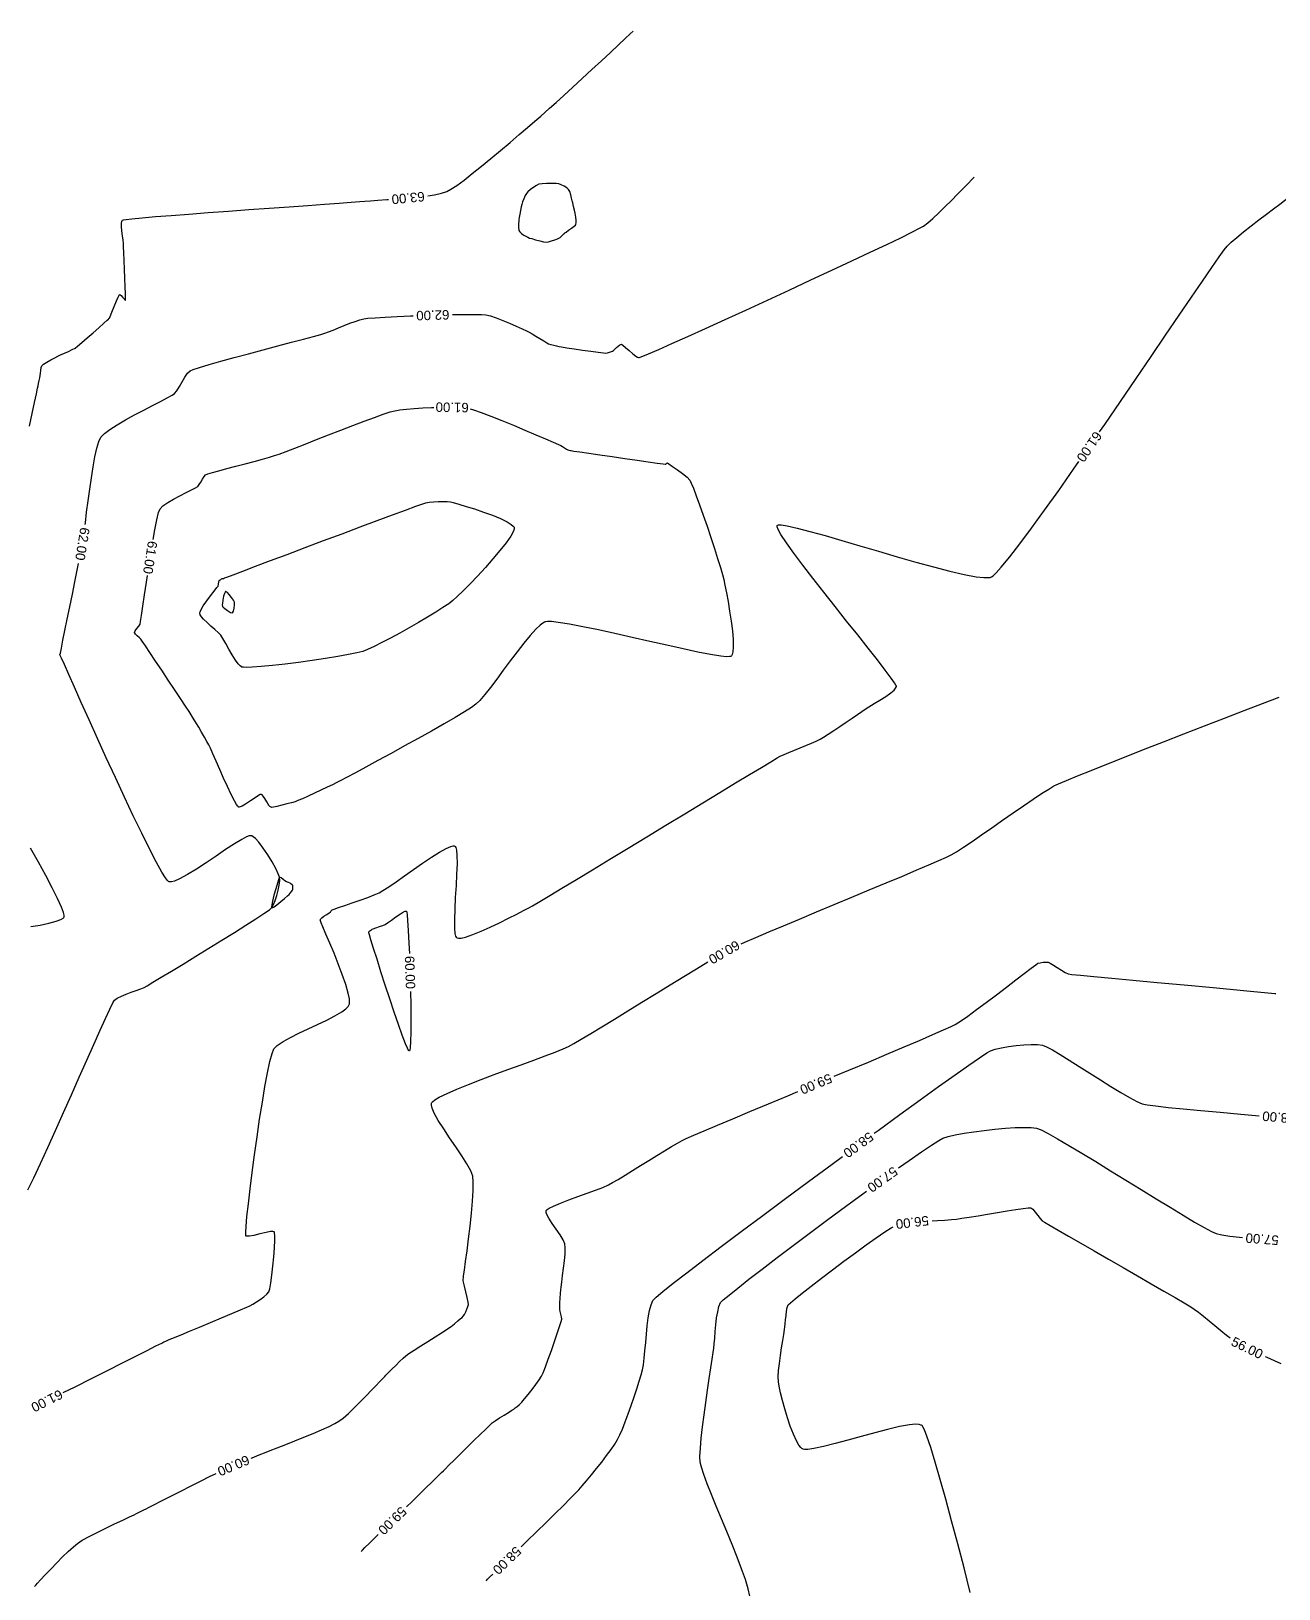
# Model space of a CAD drawing. Header units: millimetres. Extents: x 1719 to 3361, y 808 to 1951.
# Drawn here: x 1927.9 to 2148.9, y 1212.5 to 1488.4 of the extents above; entities that cross this region are included whole.
import ezdxf

# ---------------------------------------------------------------- set-up
doc = ezdxf.new("R2010")
doc.units = ezdxf.units.MM
for name, color, linetype in [('CONT-MJR', 36, 'Continuous'), ('CONT-MNR', 42, 'Continuous'), ('Txt_Curv', 101, 'Continuous')]:
    doc.layers.add(name, color=color, linetype=linetype)
doc.styles.get("Standard").update_dxf_attribs({"font": 'arial.ttf'})

# ---------------------------------------------------------------- blocks, each defined once
blk = doc.blocks.new('A$C09da3120')
at = {"layer": 'CONT-MJR', "elevation": 7.2, "flags": 128}
for points in [[(334.29, 519.1), (334.94, 519.38), (336.85, 520.21), (339.15, 521.19), (341.76, 522.29), (344.6, 523.48), (347.61, 524.73), (350.72, 526.03), (353.86, 527.33), (356.95, 528.62), (359.93, 529.86), (362.73, 531.03), (365.27, 532.1), (367.49, 533.05), (369.31, 533.84), (370.67, 534.45), (371.49, 534.85), (372.41, 535.4), (373.66, 536.2), (375.17, 537.22), (376.86, 538.38), (378.68, 539.64), (380.57, 540.96), (382.46, 542.28), (384.29, 543.54), (385.98, 544.7), (387.49, 545.7), (388.74, 546.5), (389.67, 547.04), (390.48, 547.41), (391.9, 548.01), (393.85, 548.82), (396.26, 549.79), (399.06, 550.92), (402.18, 552.15), (405.54, 553.48), (409.06, 554.86), (412.67, 556.27), (416.31, 557.68), (419.88, 559.07), (423.33, 560.4), (426.57, 561.65), (429.53, 562.78)], [(275.73, 510.66), (275.77, 508.26), (275.8, 505.7), (275.79, 503.47), (275.75, 501.71), (275.68, 500.72), (275.61, 500.27), (275.55, 500.13), (275.52, 500.11), (275.49, 500.12), (275.39, 500.22), (275.19, 500.58), (274.83, 501.4), (274.26, 502.89), (273.58, 504.79), (272.83, 506.98), (272.05, 509.35), (271.26, 511.78), (270.49, 514.15), (269.8, 516.36), (269.2, 518.28), (268.73, 519.81), (268.47, 520.66), (268.36, 521.05), (268.33, 521.17), (268.33, 521.19), (268.34, 521.22), (268.39, 521.27), (268.51, 521.37), (268.7, 521.5), (268.82, 521.57), (268.83, 521.58), (268.85, 521.6), (268.89, 521.65), (268.92, 521.69), (269.12, 521.76), (269.6, 521.92), (270.22, 522.13), (270.82, 522.35), (271.25, 522.53), (271.67, 522.8), (272.35, 523.29), (273.15, 523.86), (273.95, 524.4), (274.5, 524.72), (274.81, 524.85), (274.96, 524.86), (275.01, 524.85), (275.03, 524.82), (275.07, 524.67), (275.13, 524.21), (275.22, 523.2), (275.34, 521.42), (275.45, 519.19), (275.52, 517.38)], [(247.49, 427.97), (247.67, 428.05), (248.54, 428.41), (249.24, 428.7), (249.88, 428.95), (250.87, 429.35), (252.14, 429.85), (253.62, 430.43), (255.22, 431.06), (256.86, 431.72), (258.48, 432.39), (259.98, 433.02), (261.3, 433.61), (262.35, 434.11), (263.06, 434.52), (263.79, 435.08), (264.72, 435.91), (265.75, 436.9), (266.83, 437.98), (267.89, 439.06), (268.84, 440.05), (269.63, 440.89), (270.17, 441.47), (270.41, 441.72), (270.64, 441.95), (270.94, 442.24), (271.17, 442.47), (271.38, 442.68), (271.82, 443.14), (272.42, 443.74), (273.1, 444.43), (273.79, 445.1), (274.41, 445.69), (274.89, 446.11), (275.45, 446.51), (276.37, 447.12), (277.54, 447.87), (278.81, 448.68), (280.07, 449.47), (281.19, 450.17), (282.03, 450.71), (282.48, 451), (282.92, 451.34), (283.51, 451.81), (284.11, 452.31), (284.6, 452.72), (284.85, 452.93), (285.04, 453.15), (285.26, 453.43), (285.42, 453.67), (285.54, 453.94), (285.72, 454.38), (285.88, 454.85), (285.97, 455.22), (285.91, 455.65), (285.75, 456.46), (285.53, 457.45), (285.31, 458.43), (285.14, 459.17), (285.07, 459.5), (285.07, 459.71), (285.09, 459.92), (285.14, 460.31), (285.28, 461.31), (285.49, 462.82), (285.74, 464.71), (286, 466.85), (286.27, 469.11), (286.51, 471.38), (286.7, 473.51), (286.82, 475.4), (286.85, 476.91), (286.76, 477.92), (286.4, 478.88), (285.73, 480.11), (284.82, 481.55), (283.77, 483.11), (282.66, 484.73), (281.6, 486.31), (280.65, 487.8), (279.92, 489.11), (279.55, 489.97), (279.42, 490.49), (279.42, 490.77), (279.45, 490.88), (279.48, 490.96), (279.63, 491.13), (280.01, 491.44), (280.81, 491.9), (282.19, 492.59), (283.94, 493.35), (285.97, 494.18), (288.21, 495.04), (290.56, 495.93), (292.96, 496.82), (295.32, 497.68), (297.55, 498.5), (299.59, 499.26), (301.35, 499.92), (302.76, 500.49), (303.72, 500.92), (304.62, 501.41), (305.94, 502.18), (307.63, 503.18), (309.61, 504.39), (311.83, 505.74), (314.21, 507.2), (316.7, 508.73), (319.22, 510.29), (321.72, 511.82), (324.12, 513.3), (326.37, 514.67), (328.38, 515.89)], [(209.13, 405.28), (209.19, 405.34), (209.35, 405.51), (209.66, 405.84), (210.21, 406.43), (211.06, 407.33), (212.03, 408.35), (213.07, 409.44), (214.12, 410.5), (215.12, 411.49), (216.02, 412.31), (216.76, 412.91), (217.61, 413.45), (218.81, 414.11), (220.24, 414.85), (221.78, 415.61), (223.33, 416.36), (224.76, 417.03), (225.96, 417.59), (226.81, 417.99), (227.2, 418.18), (227.58, 418.36), (228.05, 418.61), (228.53, 418.85), (228.91, 419.03), (229.32, 419.25), (230.27, 419.73), (231.63, 420.42), (233.26, 421.25), (235.06, 422.16), (236.89, 423.09), (238.63, 423.97), (240.16, 424.74), (241.32, 425.31)]]:
    blk.add_lwpolyline(points, dxfattribs=at)
for points in [[(242.22, 583.71), (242.22, 583.71), (242.27, 583.73), (242.39, 583.76), (242.59, 583.81), (242.8, 583.87), (243.21, 584.03), (244.33, 584.45), (246.06, 585.1), (248.29, 585.95), (250.94, 586.95), (253.89, 588.06), (257.05, 589.26), (260.32, 590.49), (263.6, 591.72), (266.79, 592.92), (269.8, 594.04), (272.51, 595.05), (274.83, 595.91), (276.66, 596.58), (277.9, 597.03), (278.45, 597.21), (279.03, 597.29), (279.78, 597.36), (280.62, 597.41), (281.45, 597.42), (282.2, 597.4), (282.78, 597.35), (283.31, 597.22), (284.28, 596.95), (285.56, 596.56), (287.06, 596.09), (288.65, 595.55), (290.22, 594.98), (291.67, 594.39), (292.87, 593.81), (293.58, 593.37), (293.93, 593.07), (294.06, 592.88), (294.1, 592.79), (294.11, 592.71), (294.08, 592.49), (293.9, 592.05), (293.47, 591.29), (292.64, 590.11), (291.57, 588.75), (290.32, 587.26), (288.98, 585.73), (287.6, 584.22), (286.27, 582.81), (285.05, 581.57), (284.01, 580.57), (283.24, 579.88), (282.51, 579.32), (281.47, 578.62), (280.2, 577.81), (278.74, 576.92), (277.15, 575.98), (275.49, 575.03), (273.82, 574.1), (272.19, 573.22), (270.67, 572.43), (269.3, 571.75), (268.14, 571.22), (267.26, 570.88), (266.25, 570.61), (264.74, 570.3), (262.85, 569.96), (260.68, 569.61), (258.33, 569.26), (255.91, 568.93), (253.53, 568.63), (251.29, 568.37), (249.29, 568.18), (247.66, 568.06), (246.68, 568.03), (246.16, 568.05), (245.95, 568.08), (245.87, 568.1), (245.77, 568.16), (245.56, 568.31), (245.23, 568.66), (244.76, 569.29), (244.15, 570.24), (243.55, 571.29), (243, 572.29), (242.52, 573.15), (242.14, 573.72), (241.7, 574.18), (241.09, 574.73), (240.39, 575.34), (239.69, 575.97), (239.07, 576.57), (238.69, 577.02), (238.5, 577.32), (238.44, 577.5), (238.42, 577.58), (238.42, 577.67), (238.47, 577.88), (238.64, 578.28), (239.02, 578.92), (239.64, 579.83), (240.33, 580.74), (240.97, 581.56), (241.45, 582.17), (241.66, 582.45), (241.73, 582.78), (241.79, 583.19), (241.83, 583.43), (242, 583.54), (242.15, 583.61)], [(242.98, 581.49), (242.95, 581.47), (242.88, 581.38), (242.78, 581.13), (242.64, 580.64), (242.49, 579.93), (242.42, 579.39), (242.4, 579.07), (242.42, 578.92), (242.43, 578.87), (242.46, 578.81), (242.58, 578.68), (242.84, 578.44), (243.29, 578.11), (243.85, 577.78), (244.19, 577.69), (244.36, 577.97), (244.5, 578.53), (244.58, 579.14), (244.57, 579.58), (244.39, 579.93), (244.04, 580.43), (243.62, 580.95), (243.3, 581.28), (243.11, 581.44), (243.01, 581.48)]]:
    blk.add_lwpolyline(points, close=True, dxfattribs=at)
at = {"layer": 'CONT-MNR', "flags": 128}
for points, elevation in [([(278.79, 651.57), (279.95, 651.74), (281.21, 652), (282.15, 652.29), (282.89, 652.7), (283.92, 653.4), (285.2, 654.35), (286.67, 655.49), (288.28, 656.78), (289.96, 658.17), (291.68, 659.6), (293.37, 661.02), (294.98, 662.39), (296.45, 663.66), (297.74, 664.77), (298.79, 665.68), (299.54, 666.33), (300.36, 667.05), (301.5, 668.08), (302.88, 669.34), (304.45, 670.78), (306.12, 672.33), (307.84, 673.92), (309.53, 675.48), (311.12, 676.96), (312.55, 678.29), (313.75, 679.4), (314.64, 680.23), (315.16, 680.71)], 10.8), ([(283.18, 630.51), (285.17, 630.55), (286.97, 630.56), (288.31, 630.54), (289.08, 630.48), (289.88, 630.27), (290.91, 629.92), (292.08, 629.47), (293.28, 628.97), (294.44, 628.46), (295.47, 628), (296.27, 627.63), (296.75, 627.39), (297.26, 627.12), (297.91, 626.72), (298.63, 626.27), (299.31, 625.85), (299.86, 625.51), (300.19, 625.33), (300.57, 625.21), (301.08, 625.08), (301.59, 624.96), (301.99, 624.88), (302.45, 624.8), (303.42, 624.65), (304.73, 624.46), (306.2, 624.24), (307.66, 624.03), (308.95, 623.84), (309.89, 623.72), (310.31, 623.68), (310.59, 623.73), (310.97, 623.84), (311.31, 623.96), (311.51, 624.05), (311.67, 624.18), (311.86, 624.36), (312, 624.5), (312.19, 624.66), (312.49, 624.94), (312.82, 625.19), (313.07, 625.3), (313.33, 625.13), (313.82, 624.7), (314.44, 624.13), (315.1, 623.56), (315.6, 623.18), (315.93, 622.99), (316.11, 622.92), (316.19, 622.9), (316.23, 622.91), (316.4, 622.96), (316.87, 623.14), (317.87, 623.56), (319.68, 624.34), (322.02, 625.38), (324.82, 626.64), (327.99, 628.07), (331.45, 629.65), (335.13, 631.33), (338.94, 633.09), (342.8, 634.87), (346.64, 636.65), (350.36, 638.38), (353.89, 640.04), (357.15, 641.57), (360.06, 642.95), (362.54, 644.14), (364.5, 645.1), (365.87, 645.8), (366.57, 646.19), (367.31, 646.76), (368.22, 647.56), (369.26, 648.52), (370.37, 649.6), (371.5, 650.72), (372.59, 651.83), (373.59, 652.86), (374.45, 653.74), (375.12, 654.43), (375.54, 654.85)], 9.6), ([(397.75, 609.77), (398.65, 611.07), (401.44, 615.14), (404.2, 619.18), (406.89, 623.11), (409.45, 626.88), (411.85, 630.41), (414.03, 633.63), (415.97, 636.46), (417.61, 638.86), (418.91, 640.73), (419.83, 642.01), (420.32, 642.64), (421.04, 643.33), (422.04, 644.18), (423.24, 645.16), (424.57, 646.21), (425.95, 647.28), (427.31, 648.32), (428.57, 649.27), (429.65, 650.08), (430.49, 650.71), (430.99, 651.1)], 8.4), ([(208.28, 610.75), (208.75, 613.02), (209.16, 614.96), (209.47, 616.48), (209.68, 617.5), (209.77, 617.92), (209.85, 618.32), (209.96, 618.83), (210.06, 619.34), (210.13, 619.73), (210.18, 620.12), (210.24, 620.63), (210.31, 621.13), (210.43, 621.47), (210.74, 621.72), (211.33, 622.09), (212.04, 622.49), (212.73, 622.87), (213.25, 623.14), (213.76, 623.38), (214.43, 623.68), (215.16, 624), (215.83, 624.31), (216.33, 624.59), (216.76, 624.92), (217.52, 625.56), (218.47, 626.39), (219.51, 627.3), (220.53, 628.2), (221.4, 628.98), (222.01, 629.52), (222.24, 629.73), (222.33, 629.8), (222.41, 629.88), (222.54, 630.19), (222.85, 630.97), (223.25, 631.97), (223.67, 632.97), (223.96, 633.62), (224.12, 633.94), (224.19, 634.05), (224.21, 634.07), (224.24, 634.07), (224.32, 634.02), (224.48, 633.89), (224.74, 633.63), (225.03, 633.31), (225.16, 633.16), (225.22, 633.1), (225.28, 633.05), (225.27, 633.36), (225.23, 634.22), (225.19, 635.46), (225.13, 636.95), (225.06, 638.55), (225, 640.11), (224.95, 641.49), (224.9, 642.54), (224.88, 643.12), (224.83, 643.71), (224.73, 644.48), (224.62, 645.33), (224.56, 646.14), (224.57, 646.69), (224.62, 647.01), (224.68, 647.16), (224.72, 647.22), (224.75, 647.24), (224.91, 647.28), (225.37, 647.35), (226.38, 647.47), (228.2, 647.65), (230.55, 647.86), (233.35, 648.09), (236.5, 648.33), (239.9, 648.59), (243.47, 648.85), (247.11, 649.12), (250.72, 649.37), (254.22, 649.62), (257.52, 649.85), (260.51, 650.07), (263.11, 650.25), (265.22, 650.4), (266.75, 650.52), (267.61, 650.59), (268.62, 650.67), (269.95, 650.77), (271.51, 650.88), (271.83, 650.9)], 10.8), ([(218.11, 593.36), (218.15, 593.63), (218.38, 595.51), (218.64, 597.52), (218.92, 599.58), (219.21, 601.63), (219.52, 603.57), (219.85, 605.34), (220.19, 606.85), (220.54, 608.02), (220.9, 608.79), (221.52, 609.43), (222.51, 610.18), (223.79, 611), (225.27, 611.87), (226.87, 612.75), (228.49, 613.61), (230.05, 614.42), (231.47, 615.14), (232.64, 615.76), (233.5, 616.23), (233.94, 616.53), (234.36, 617.04), (234.81, 617.77), (235.29, 618.6), (235.78, 619.43), (236.25, 620.12), (236.69, 620.58), (237.23, 620.8), (238.39, 621.17), (240.06, 621.66), (242.13, 622.24), (244.5, 622.89), (247.04, 623.58), (249.65, 624.28), (252.22, 624.96), (254.63, 625.61), (256.78, 626.18), (258.56, 626.65), (259.85, 627.01), (260.54, 627.21), (261.22, 627.45), (262.05, 627.78), (262.99, 628.16), (263.98, 628.57), (264.97, 628.97), (265.92, 629.32), (266.76, 629.61), (267.44, 629.79), (268.17, 629.87), (269.47, 629.97), (271.24, 630.07), (273.36, 630.18), (275.72, 630.28), (276.18, 630.29)], 9.6), ([(286.32, 613.81), (286.88, 613.66), (288.26, 613.19), (289.97, 612.54), (291.9, 611.77), (293.94, 610.93), (295.98, 610.07), (297.91, 609.25), (299.62, 608.51), (301, 607.91), (301.94, 607.5), (302.32, 607.32), (302.62, 607.15), (303, 606.92), (303.35, 606.7), (303.56, 606.58), (303.75, 606.52), (304, 606.46), (304.2, 606.42), (304.62, 606.35), (305.71, 606.2), (307.3, 605.97), (309.26, 605.68), (311.44, 605.37), (313.69, 605.04), (315.87, 604.73), (317.82, 604.45), (319.39, 604.22), (320.45, 604.07), (320.84, 604.02), (320.93, 604.04), (321.01, 604.07), (321.07, 604.13), (321.14, 604.19), (321.22, 604.24), (321.48, 604.07), (322.12, 603.64), (322.99, 603.03), (323.9, 602.35), (324.7, 601.7), (325.21, 601.17), (325.45, 600.69), (325.83, 599.75), (326.33, 598.42), (326.91, 596.8), (327.56, 594.98), (328.23, 593.03), (328.89, 591.04), (329.53, 589.11), (330.11, 587.31), (330.6, 585.73), (330.97, 584.46), (331.2, 583.58), (331.4, 582.59), (331.66, 581.27), (331.95, 579.7), (332.24, 577.99), (332.51, 576.23), (332.72, 574.52), (332.85, 572.95), (332.87, 571.61), (332.8, 570.78), (332.68, 570.32), (332.56, 570.11), (332.5, 570.03), (332.43, 569.99), (332.22, 569.94), (331.7, 569.93), (330.66, 570.04), (328.86, 570.33), (326.61, 570.76), (324, 571.32), (321.13, 571.95), (318.1, 572.64), (315, 573.34), (311.93, 574.03), (308.99, 574.68), (306.27, 575.24), (303.87, 575.7), (301.89, 576.01), (300.67, 576.14), (300, 576.15), (299.68, 576.11), (299.56, 576.08), (299.43, 576.02), (299.14, 575.86), (298.66, 575.5), (297.93, 574.81), (296.9, 573.69), (295.77, 572.33), (294.59, 570.81), (293.38, 569.19), (292.16, 567.55), (290.99, 565.96), (289.89, 564.49), (288.88, 563.21), (288.02, 562.19), (287.32, 561.5), (286.54, 560.94), (285.28, 560.15), (283.63, 559.16), (281.66, 558.02), (279.46, 556.77), (277.11, 555.46), (274.69, 554.12), (272.29, 552.8), (269.97, 551.54), (267.84, 550.38), (265.96, 549.37), (264.41, 548.55), (263.29, 547.95), (262.67, 547.63), (261.93, 547.26), (260.96, 546.8), (259.86, 546.28), (258.7, 545.75), (257.58, 545.24), (256.58, 544.79), (255.78, 544.45), (255.28, 544.25), (254.67, 544.07), (253.84, 543.85), (252.92, 543.63), (252.07, 543.43), (251.44, 543.29), (251.19, 543.23), (251.06, 543.28), (250.93, 543.34), (250.8, 543.43), (250.68, 543.52), (250.67, 543.54), (250.63, 543.61), (250.51, 543.82), (250.28, 544.23), (249.93, 544.8), (249.65, 545.22), (249.45, 545.44), (249.34, 545.52), (249.29, 545.54), (249.24, 545.54), (249.1, 545.5), (248.78, 545.33), (248.22, 544.96), (247.39, 544.38), (246.53, 543.81), (245.92, 543.46), (245.55, 543.32), (245.36, 543.29), (245.29, 543.3), (245.25, 543.33), (245.14, 543.44), (244.92, 543.75), (244.55, 544.41), (243.98, 545.54), (243.33, 546.92), (242.64, 548.43), (241.95, 549.97), (241.3, 551.44), (240.73, 552.72), (240.29, 553.71), (240, 554.31), (239.67, 554.92), (239.23, 555.69), (238.74, 556.55), (238.22, 557.43), (237.71, 558.28), (237.26, 559.04), (236.89, 559.63), (236.53, 560.2), (235.87, 561.2), (234.99, 562.54), (233.95, 564.1), (232.83, 565.8), (231.68, 567.52), (230.58, 569.17), (229.59, 570.65), (228.78, 571.85), (228.23, 572.68), (227.98, 573.03), (227.71, 573.29), (227.34, 573.62), (227, 573.94), (226.85, 574.21), (226.97, 574.51), (227.28, 574.92), (227.62, 575.35), (227.84, 575.7), (227.92, 576.15), (228.09, 577.24), (228.33, 578.86), (228.62, 580.86), (228.96, 583.14), (229.14, 584.32)], 8.4), ([(230.15, 590.68), (230.46, 592.42), (230.81, 594.17), (231.11, 595.44), (231.37, 596.11), (231.89, 596.63), (232.73, 597.22), (233.77, 597.83), (234.89, 598.43), (235.99, 598.99), (236.96, 599.47), (237.68, 599.85), (238.05, 600.07), (238.3, 600.4), (238.59, 600.87), (238.89, 601.39), (239.18, 601.85), (239.45, 602.15), (239.83, 602.29), (240.65, 602.54), (241.81, 602.86), (243.22, 603.24), (244.79, 603.66), (246.42, 604.09), (248.02, 604.51), (249.49, 604.91), (250.74, 605.26), (251.67, 605.54), (252.47, 605.82), (253.69, 606.28), (255.25, 606.88), (257.07, 607.59), (259.08, 608.38), (261.2, 609.21), (263.36, 610.05), (265.49, 610.87), (267.5, 611.64), (269.33, 612.31), (270.9, 612.87), (272.13, 613.28), (272.95, 613.5), (273.86, 613.64), (275.03, 613.78), (276.4, 613.89), (277.89, 613.99), (279.44, 614.06), (279.88, 614.07)], 8.4), ([(214.23, 439.6), (216.32, 440.65), (219.24, 442.12), (222.06, 443.55), (224.7, 444.88), (227.07, 446.07), (229.08, 447.09), (230.64, 447.87), (231.67, 448.39), (232.07, 448.59), (232.41, 448.74), (232.85, 448.93), (233.29, 449.11), (233.63, 449.25), (234.08, 449.43), (235.11, 449.86), (236.59, 450.47), (238.36, 451.21), (240.3, 452.01), (242.24, 452.83), (244.06, 453.59), (245.6, 454.25), (246.73, 454.74), (247.3, 455), (247.79, 455.29), (248.43, 455.68), (249.11, 456.12), (249.77, 456.59), (250.31, 457.05), (250.64, 457.45), (250.8, 457.99), (250.99, 459.03), (251.18, 460.42), (251.37, 462.02), (251.54, 463.68), (251.66, 465.25), (251.72, 466.61), (251.72, 467.43), (251.67, 467.84), (251.62, 468.01), (251.59, 468.05), (251.53, 468.1), (251.34, 468.14), (250.92, 468.12), (250.17, 467.99), (249.07, 467.71), (247.97, 467.44), (247.23, 467.31), (246.82, 467.29), (246.64, 467.33), (246.58, 467.37), (246.56, 467.41), (246.54, 467.57), (246.54, 468.03), (246.61, 469.02), (246.77, 470.79), (247.01, 473.05), (247.32, 475.69), (247.69, 478.61), (248.11, 481.71), (248.55, 484.88), (249.01, 488.03), (249.49, 491.04), (249.95, 493.81), (250.4, 496.25), (250.82, 498.24), (251.2, 499.68), (251.52, 500.47), (252.14, 501.09), (253.15, 501.77), (254.46, 502.49), (255.98, 503.25), (257.62, 504.02), (259.28, 504.8), (260.89, 505.58), (262.34, 506.33), (263.55, 507.04), (264.28, 507.58), (264.66, 507.96), (264.83, 508.2), (264.88, 508.31), (264.92, 508.44), (264.95, 508.75), (264.91, 509.34), (264.71, 510.36), (264.26, 511.9), (263.65, 513.66), (262.94, 515.53), (262.18, 517.4), (261.44, 519.19), (260.76, 520.78), (260.22, 522.07), (259.91, 522.82), (259.78, 523.18), (259.75, 523.32), (259.75, 523.35), (259.77, 523.4), (259.85, 523.51), (260.05, 523.69), (260.4, 523.97), (260.9, 524.3), (261.32, 524.57), (261.53, 524.71), (261.63, 524.84), (261.76, 525.01), (261.87, 525.13), (262.19, 525.25), (262.96, 525.51), (264.08, 525.88), (265.4, 526.33), (266.8, 526.81), (268.15, 527.29), (269.32, 527.74), (270.18, 528.1), (270.85, 528.5), (271.88, 529.19), (273.17, 530.09), (274.65, 531.14), (276.24, 532.26), (277.86, 533.37), (279.42, 534.41), (280.85, 535.31), (282.07, 535.98), (282.84, 536.31), (283.27, 536.42), (283.48, 536.41), (283.56, 536.38), (283.63, 536.33), (283.74, 536.15), (283.86, 535.69), (283.95, 534.79), (283.96, 533.26), (283.9, 531.42), (283.79, 529.39), (283.66, 527.29), (283.55, 525.24), (283.49, 523.39), (283.5, 521.84), (283.59, 520.91), (283.72, 520.43), (283.83, 520.24), (283.9, 520.18), (283.98, 520.13), (284.21, 520.09), (284.67, 520.11), (285.49, 520.29), (286.76, 520.72), (288.25, 521.32), (289.86, 522.05), (291.5, 522.83), (293.09, 523.62), (294.53, 524.36), (295.76, 524.99), (296.67, 525.46), (297.35, 525.84), (298.61, 526.57), (300.37, 527.62), (302.55, 528.93), (305.1, 530.46), (307.95, 532.18), (311.03, 534.05), (314.27, 536.01), (317.6, 538.03), (320.96, 540.07), (324.28, 542.09), (327.49, 544.04), (330.52, 545.88), (333.3, 547.57), (335.78, 549.07), (337.88, 550.33), (339.53, 551.32), (340.66, 552), (341.21, 552.31), (341.88, 552.63), (342.74, 552.99), (343.7, 553.38), (344.73, 553.79), (345.76, 554.2), (346.73, 554.6), (347.57, 554.97), (348.24, 555.3), (348.86, 555.66), (349.7, 556.2), (350.69, 556.85), (351.76, 557.57), (352.86, 558.32), (353.92, 559.05), (354.87, 559.71), (355.65, 560.25), (356.21, 560.64), (356.9, 561.08), (357.82, 561.63), (358.86, 562.25), (359.9, 562.9), (360.81, 563.55), (361.36, 564.03), (361.63, 564.36), (361.74, 564.56), (361.76, 564.65), (361.76, 564.7), (361.69, 564.87), (361.44, 565.29), (360.86, 566.13), (359.8, 567.56), (358.41, 569.36), (356.76, 571.46), (354.92, 573.78), (352.96, 576.25), (350.94, 578.8), (348.92, 581.35), (346.99, 583.83), (345.19, 586.16), (343.6, 588.29), (342.29, 590.12), (341.32, 591.6), (340.83, 592.47), (340.66, 592.91), (340.64, 593.11), (340.67, 593.17), (340.72, 593.21), (340.9, 593.27), (341.39, 593.26), (342.41, 593.11), (344.19, 592.72), (346.46, 592.13), (349.13, 591.39), (352.1, 590.53), (355.29, 589.59), (358.6, 588.61), (361.93, 587.64), (365.21, 586.7), (368.34, 585.84), (371.22, 585.09), (373.77, 584.5), (375.9, 584.1), (377.23, 583.94), (377.98, 583.93), (378.35, 583.98), (378.5, 584.03), (378.61, 584.08), (378.88, 584.27), (379.42, 584.76), (380.35, 585.78), (381.83, 587.59), (383.64, 589.92), (385.71, 592.71), (388.02, 595.89), (390.51, 599.38), (393.14, 603.12), (394.08, 604.48)], 8.4), ([(208.47, 522.13), (210.14, 522.41), (211.69, 522.73), (212.99, 523.07), (213.78, 523.37), (214.19, 523.6), (214.35, 523.77), (214.4, 523.85), (214.42, 523.92), (214.41, 524.14), (214.29, 524.62), (213.94, 525.56), (213.23, 527.11), (212.28, 529.01), (211.13, 531.19), (209.84, 533.55), (208.46, 536)], 10.8), ([(207.97, 475.49), (209.02, 477.66), (210.21, 480.2), (211.5, 483.03), (212.86, 486.05), (214.27, 489.19), (215.68, 492.37), (217.07, 495.49), (218.4, 498.49), (219.63, 501.28), (220.75, 503.77), (221.7, 505.88), (222.47, 507.54), (223.01, 508.65), (223.3, 509.13), (223.8, 509.48), (224.52, 509.83), (225.37, 510.17), (226.28, 510.5), (227.17, 510.81), (227.95, 511.09), (228.55, 511.36), (229.08, 511.66), (230.12, 512.28), (231.59, 513.16), (233.41, 514.26), (235.47, 515.51), (237.71, 516.88), (240.03, 518.3), (242.34, 519.73), (244.55, 521.11), (246.59, 522.4), (248.36, 523.53), (249.77, 524.46), (250.74, 525.13), (251.17, 525.5), (251.47, 526.03), (251.77, 526.78), (252.06, 527.66), (252.3, 528.59), (252.47, 529.49), (252.56, 530.28), (252.54, 530.88), (252.32, 531.5), (251.87, 532.45), (251.23, 533.6), (250.47, 534.84), (249.66, 536.04), (248.85, 537.08), (248.25, 537.72), (247.84, 538.05), (247.6, 538.18), (247.49, 538.21), (247.4, 538.22), (247.17, 538.19), (246.7, 538.01), (245.87, 537.57), (244.54, 536.77), (242.99, 535.76), (241.3, 534.62), (239.56, 533.45), (237.84, 532.33), (236.24, 531.35), (234.84, 530.58), (233.92, 530.19), (233.38, 530.06), (233.09, 530.05), (232.98, 530.07), (232.9, 530.11), (232.72, 530.28), (232.35, 530.75), (231.71, 531.77), (230.7, 533.59), (229.49, 535.92), (228.12, 538.68), (226.63, 541.76), (225.06, 545.08), (223.46, 548.53), (221.85, 552.03), (220.28, 555.47), (218.8, 558.76), (217.43, 561.81), (216.22, 564.52), (215.21, 566.79), (214.44, 568.53), (213.95, 569.65), (213.77, 570.05), (213.71, 570.15), (213.65, 570.25), (213.72, 570.57), (213.9, 571.47), (214.18, 572.84), (214.54, 574.57), (214.95, 576.58), (215.39, 578.75), (215.85, 580.98), (216.3, 583.18), (216.72, 585.24), (216.96, 586.46)], 9.6), ([(350.76, 495.62), (353.33, 496.69), (356.8, 498.15), (360.09, 499.54), (363.14, 500.83), (365.87, 501.99), (368.21, 503), (370.09, 503.83), (371.44, 504.44), (372.18, 504.81), (373.12, 505.41), (374.41, 506.3), (375.96, 507.43), (377.68, 508.71), (379.47, 510.06), (381.25, 511.42), (382.94, 512.71), (384.42, 513.85), (385.63, 514.77), (386.46, 515.39), (386.82, 515.64), (387.21, 515.74), (387.74, 515.82), (388.27, 515.86), (388.66, 515.83), (389, 515.67), (389.56, 515.32), (390.26, 514.87), (390.99, 514.41), (391.67, 514.01), (392.19, 513.76), (392.81, 513.68), (394.37, 513.52), (396.76, 513.29), (399.89, 513), (403.66, 512.65), (407.97, 512.25), (412.74, 511.81), (417.86, 511.34), (423.24, 510.83), (428.77, 510.3), (428.98, 510.28)], 6), ([(357.86, 485.55), (358.52, 486.03), (362.37, 488.83), (365.97, 491.43), (369.25, 493.8), (372.15, 495.87), (374.58, 497.59), (376.49, 498.91), (377.79, 499.79), (378.41, 500.16), (379.26, 500.42), (380.36, 500.67), (381.64, 500.89), (383, 501.07), (384.36, 501.19), (385.64, 501.25), (386.76, 501.23), (387.63, 501.13), (388.32, 500.85), (389.39, 500.29), (390.76, 499.48), (392.38, 498.48), (394.15, 497.36), (396.03, 496.17), (397.92, 494.97), (399.77, 493.81), (401.5, 492.76), (403.05, 491.86), (404.33, 491.18), (405.29, 490.77), (406.17, 490.58), (407.73, 490.37), (409.89, 490.12), (412.56, 489.85), (415.65, 489.57), (419.08, 489.26), (422.76, 488.93), (426.01, 488.65)], 4.8), ([(275.02, 419.37), (276.01, 420.34), (277.43, 421.73), (278.58, 422.86), (279.39, 423.65), (279.75, 424.01), (280.05, 424.3), (280.44, 424.68), (280.85, 425.08), (281.24, 425.46), (281.54, 425.75), (281.85, 426.07), (282.51, 426.73), (283.44, 427.64), (284.53, 428.73), (285.73, 429.91), (286.93, 431.1), (288.06, 432.21), (289.04, 433.16), (289.78, 433.87), (290.2, 434.25), (290.74, 434.63), (291.47, 435.12), (292.29, 435.63), (293.07, 436.11), (293.68, 436.49), (294, 436.7), (294.27, 436.9), (294.61, 437.16), (294.94, 437.44), (295.19, 437.66), (295.43, 437.94), (295.91, 438.52), (296.55, 439.29), (297.25, 440.17), (297.93, 441.06), (298.51, 441.86), (298.9, 442.49), (299.2, 443.13), (299.62, 444.2), (300.12, 445.55), (300.67, 447.08), (301.21, 448.63), (301.71, 450.09), (302.13, 451.33), (302.41, 452.22), (302.52, 452.63), (302.48, 453), (302.36, 453.47), (302.23, 453.95), (302.16, 454.33), (302.16, 454.76), (302.19, 455.49), (302.23, 456.35), (302.28, 457.17), (302.32, 457.78), (302.38, 458.3), (302.5, 459.19), (302.66, 460.34), (302.83, 461.63), (302.98, 462.95), (303.09, 464.19), (303.13, 465.23), (303.08, 465.95), (302.78, 466.66), (302.23, 467.56), (301.54, 468.55), (300.83, 469.56), (300.22, 470.49), (299.88, 471.14), (299.75, 471.53), (299.74, 471.74), (299.76, 471.83), (299.79, 471.89), (299.93, 472.03), (300.29, 472.28), (301.02, 472.65), (302.26, 473.17), (303.74, 473.74), (305.36, 474.32), (306.99, 474.9), (308.51, 475.45), (309.81, 475.95), (310.77, 476.38), (311.52, 476.79), (312.52, 477.37), (313.71, 478.1), (315.04, 478.92), (316.46, 479.8), (317.92, 480.71), (319.35, 481.6), (320.71, 482.44), (321.95, 483.19), (323.01, 483.8), (323.83, 484.25), (324.56, 484.59), (325.89, 485.17), (327.75, 485.97), (330.07, 486.95), (332.79, 488.09), (335.82, 489.37), (339.11, 490.74), (342.57, 492.19), (344.3, 492.91)], 6), ([(362.15, 479.39), (364.05, 480.74), (366.22, 482.25), (367.98, 483.45), (369.26, 484.27), (370, 484.67), (370.93, 484.96), (372.2, 485.25), (373.74, 485.54), (375.48, 485.81), (377.32, 486.05), (379.21, 486.26), (381.06, 486.42), (382.8, 486.53), (384.36, 486.57), (385.65, 486.54), (386.6, 486.42), (387.38, 486.12), (388.64, 485.49), (390.3, 484.56), (392.31, 483.39), (394.59, 482.03), (397.08, 480.52), (399.71, 478.91), (402.41, 477.24), (405.1, 475.58), (407.74, 473.95), (410.24, 472.42), (412.54, 471.02), (414.57, 469.81), (416.27, 468.84), (417.56, 468.14), (418.38, 467.78), (419.38, 467.54), (420.79, 467.33), (422.53, 467.14), (423.05, 467.09)], 3.6), ([(295.32, 412.32), (296.31, 413.28), (298.04, 414.96), (299.74, 416.62), (301.34, 418.19), (302.79, 419.62), (304.02, 420.83), (304.95, 421.78), (305.52, 422.39), (306.15, 423.11), (306.91, 424.01), (307.77, 425.04), (308.67, 426.16), (309.59, 427.31), (310.46, 428.46), (311.25, 429.53), (311.91, 430.5), (312.39, 431.3), (312.78, 432.1), (313.24, 433.16), (313.74, 434.44), (314.27, 435.85), (314.8, 437.34), (315.32, 438.84), (315.8, 440.29), (316.22, 441.61), (316.56, 442.75), (316.81, 443.65), (316.98, 444.54), (317.12, 445.68), (317.25, 447.01), (317.37, 448.46), (317.5, 449.96), (317.65, 451.45), (317.83, 452.86), (318.05, 454.12), (318.32, 455.17), (318.65, 455.94), (319.2, 456.49), (320.42, 457.53), (322.25, 459), (324.63, 460.84), (327.47, 463.02), (330.71, 465.47), (334.28, 468.15), (338.1, 471), (342.11, 473.97), (346.22, 477.01), (350.38, 480.07), (352.21, 481.42)], 4.8), ([(335.82, 403.53), (335.52, 404.85), (335.02, 406.49), (334.35, 408.39), (333.56, 410.49), (332.67, 412.71), (331.73, 414.99), (330.78, 417.28), (329.86, 419.49), (329.01, 421.58), (328.26, 423.46), (327.65, 425.09), (327.23, 426.38), (327.03, 427.28), (326.99, 428.31), (327.06, 429.76), (327.21, 431.52), (327.43, 433.52), (327.7, 435.67), (328, 437.88), (328.31, 440.06), (328.61, 442.13), (328.9, 443.99), (329.14, 445.55), (329.32, 446.73), (329.42, 447.45), (329.51, 448.26), (329.59, 449.27), (329.69, 450.42), (329.8, 451.63), (329.94, 452.83), (330.12, 453.93), (330.35, 454.86), (330.64, 455.55), (331.1, 456.01), (332.13, 456.89), (333.67, 458.13), (335.65, 459.68), (337.99, 461.49), (340.64, 463.51), (343.5, 465.67), (346.53, 467.94), (349.64, 470.26), (352.77, 472.57), (355.85, 474.83), (356.48, 475.29)], 3.6), ([(368.09, 470.03), (369.04, 470.08), (370.35, 470.16), (371.5, 470.24), (372.43, 470.33), (373.37, 470.47), (374.66, 470.68), (376.22, 470.94), (377.92, 471.23), (379.68, 471.53), (381.38, 471.81), (382.92, 472.06), (384.2, 472.24), (385.11, 472.35), (385.55, 472.34), (385.93, 472.07), (386.36, 471.57), (386.81, 470.99), (387.23, 470.44), (387.59, 470.05), (388, 469.8), (388.98, 469.22), (390.43, 468.38), (392.27, 467.31), (394.42, 466.07), (396.8, 464.7), (399.32, 463.25), (401.9, 461.77), (404.45, 460.3), (406.9, 458.89), (409.14, 457.59), (411.11, 456.45), (412.72, 455.5), (413.89, 454.81), (414.52, 454.41), (415.26, 453.87), (416.15, 453.16), (417.14, 452.34), (418.18, 451.47), (419.22, 450.6), (420.22, 449.8), (420.86, 449.3)], 2.4), ([(374.86, 404.22), (373.74, 408.56), (372.63, 412.81), (371.55, 416.9), (370.51, 420.73), (369.54, 424.22), (368.65, 427.3), (367.86, 429.88), (367.18, 431.88), (366.74, 433.01), (366.46, 433.55), (366.31, 433.76), (366.24, 433.82), (366.12, 433.87), (365.81, 433.96), (365.18, 433.99), (364.06, 433.89), (362.29, 433.58), (360.21, 433.1), (357.93, 432.51), (355.54, 431.85), (353.17, 431.2), (350.91, 430.58), (348.87, 430.07), (347.16, 429.71), (346.1, 429.56), (345.52, 429.55), (345.25, 429.6), (345.15, 429.64), (345.04, 429.71), (344.83, 429.9), (344.51, 430.31), (344.07, 431.05), (343.52, 432.24), (342.98, 433.64), (342.46, 435.16), (342, 436.72), (341.59, 438.22), (341.26, 439.58), (341.02, 440.72), (340.89, 441.53), (340.86, 442.39), (340.92, 443.51), (341.05, 444.79), (341.23, 446.17), (341.43, 447.53), (341.64, 448.81), (341.82, 449.92), (341.96, 450.76), (342.04, 451.25), (342.1, 451.79), (342.15, 452.5), (342.22, 453.27), (342.32, 454.03), (342.45, 454.69), (342.63, 455.16), (342.99, 455.51), (343.85, 456.23), (345.1, 457.23), (346.67, 458.46), (348.48, 459.86), (350.44, 461.35), (352.48, 462.88), (354.5, 464.38), (356.44, 465.78), (358.2, 467.03), (359.7, 468.06), (360.86, 468.8), (361.17, 468.96)], 2.4), ([(427.05, 446.02), (427.39, 445.86), (428.68, 445.28), (429.84, 444.76)], 2.4), ([(266.96, 411.47), (267.03, 411.54), (267.23, 411.73), (267.66, 412.15), (268.45, 412.93), (269.71, 414.17), (270.02, 414.47)], 6), ([(289.1, 406.3), (289.17, 406.36), (289.35, 406.54), (289.74, 406.92), (290.29, 407.45)], 4.8)]:
    blk.add_lwpolyline(points, dxfattribs=dict(at, elevation=elevation))
for points, elevation in [([(302.94, 644.87), (302.97, 644.89), (303.07, 644.97), (303.3, 645.14), (303.71, 645.44), (304.25, 645.84), (304.71, 646.18), (304.92, 646.36), (305, 646.53), (305.05, 646.77), (305.08, 646.96), (305.06, 647.26), (305, 647.75), (304.93, 648.14), (304.87, 648.46), (304.75, 649.02), (304.6, 649.67), (304.46, 650.28), (304.36, 650.69), (304.25, 651.15), (304.1, 651.74), (303.92, 652.3), (303.72, 652.69), (303.4, 652.96), (302.91, 653.25), (302.39, 653.5), (301.98, 653.65), (301.51, 653.71), (300.73, 653.74), (299.83, 653.74), (299.02, 653.7), (298.48, 653.61), (298.06, 653.4), (297.54, 653.06), (296.99, 652.66), (296.53, 652.27), (296.25, 651.98), (296.02, 651.59), (295.78, 651.04), (295.57, 650.47), (295.43, 650.03), (295.32, 649.61), (295.2, 648.98), (295.07, 648.29), (294.97, 647.7), (294.91, 647.36), (294.88, 647.06), (294.85, 646.67), (294.83, 646.31), (294.83, 646.08), (294.84, 645.86), (294.88, 645.58), (294.93, 645.38), (295.1, 645.17), (295.36, 644.89), (295.59, 644.69), (295.81, 644.56), (296.16, 644.38), (296.53, 644.21), (296.82, 644.08), (297.19, 643.97), (297.84, 643.77), (298.6, 643.56), (299.3, 643.4), (299.77, 643.34), (300.18, 643.4), (300.72, 643.55), (301.28, 643.73), (301.75, 643.91), (302.02, 644.03), (302.23, 644.19), (302.49, 644.43), (302.74, 644.68)], 10.8), ([(251.17, 525.5), (251.21, 525.49), (251.33, 525.52), (251.59, 525.66), (252.06, 525.99), (252.75, 526.55), (253.44, 527.13), (253.97, 527.6), (254.23, 527.84), (254.44, 528.08), (254.69, 528.39), (254.83, 528.57), (254.88, 528.75), (254.91, 528.94), (254.91, 529.17), (254.87, 529.41), (254.76, 529.54), (254.56, 529.71), (254.39, 529.83), (254.14, 529.94), (253.77, 530.08), (253.47, 530.22), (253.17, 530.45), (252.8, 530.76), (252.54, 530.88), (252.41, 530.58), (252.16, 529.83), (251.85, 528.8), (251.55, 527.69), (251.29, 526.64), (251.17, 525.99), (251.14, 525.66), (251.15, 525.53)], 9.6)]:
    blk.add_lwpolyline(points, close=True, dxfattribs=dict(at, elevation=elevation))
at = {"layer": 'Txt_Curv', "char_height": 1.68, "attachment_point": 5}
for s, insert, rotation in [('{63.00}', (275.31, 651.18, 10.8), 185.4694), ('{62.00}', (279.68, 630.42, 9.6), 181.8296), ('{61.00}', (283.11, 614.1, 8.4), 178.9102), ('{61.00}', (395.92, 607.12, 8.4), 235.3633), ('{62.00}', (217.63, 589.9, 9.6), 260.8012), ('{61.00}', (229.63, 587.5, 8.4), 261.0941), ('{60.00}', (331.28, 517.6, 7.2), 210.0904), ('{60.00}', (275.64, 514.02, 7.2), 271.9147), ('{59.00}', (347.53, 494.27, 6), 202.7094), ('{58.00}', (429.5, 488.35, 4.8), 175.015), ('{58.00}', (355.04, 483.48, 4.8), 216.1322), ('{57.00}', (359.31, 477.35, 3.6), 215.7778), ('{56.00}', (364.59, 469.76, 2.4), 186.8505), ('{57.00}', (426.54, 466.8, 3.6), 175.5756), ('{56.00}', (423.88, 447.52, 2.4), 333.9681), ('{61.00}', (211.35, 438.15, 8.4), 206.7813), ('{60.00}', (244.39, 426.68, 7.2), 202.8936), ('{59.00}', (272.52, 416.92, 6), 224.4205), ('{58.00}', (292.81, 409.88, 4.8), 224.0551)]:
    blk.add_mtext(s, dxfattribs=dict(at, insert=insert, rotation=rotation))

msp = doc.modelspace()

# ---------------------------------------------------------------- block references
at = {"layer": 'CONT-MJR'}
msp.add_blockref('A$C09da3120', (1719.37, 807.68), dxfattribs=at)

doc.saveas('drawing.dxf')
